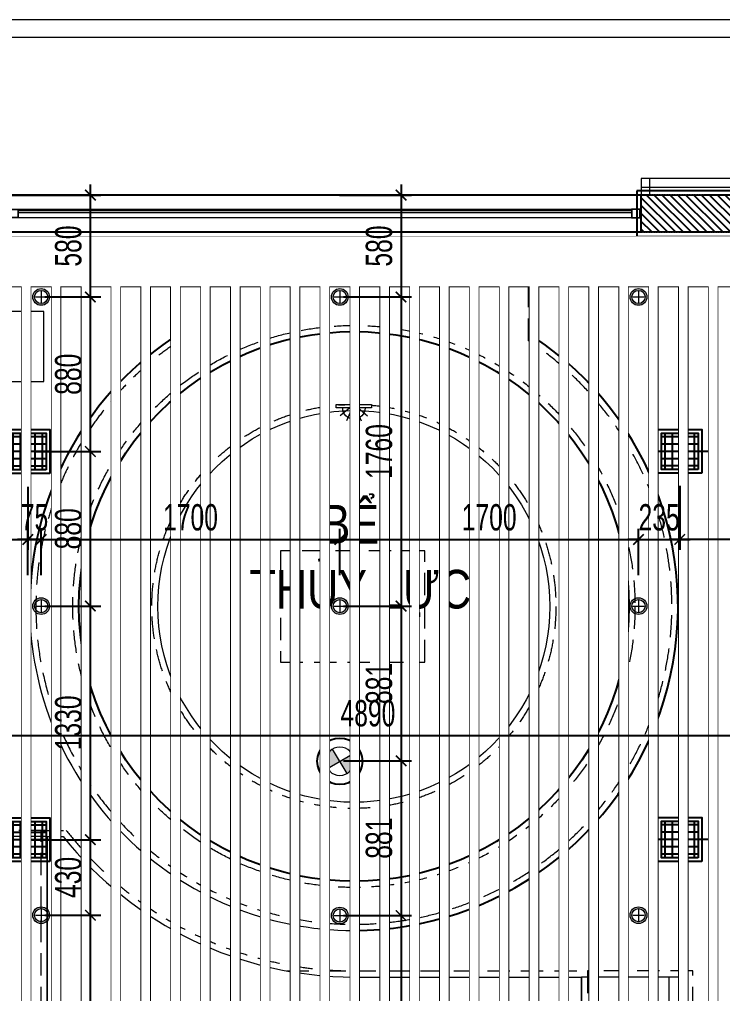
# Model space of a CAD drawing. Header units: millimetres. Extents: x -343543 to 400519, y -115663 to 104219.
# Drawn here: x -261932 to -257931, y 14854 to 20400 of the extents above; entities that cross this region are included whole.
import ezdxf
from ezdxf.xclip import XClip

# ---------------------------------------------------------------- set-up
doc = ezdxf.new("R2010")
doc.units = ezdxf.units.MM
doc.header["$XCLIPFRAME"] = 0
for name, pattern in [('XREF MAT BANG TUONG XAY$0$01.Xref _MB T1$0$HIDDEN', [9.525, 6.35, -3.175]), ('XREF MAT BANG TUONG XAY$0$CENTER', [50.8, 31.75, -6.35, 6.35, -6.35]), ('XREF MAT BANG TUONG XAY$0$xref_IKIGAI_Cot$0$HIDDEN', [9.525, 6.35, -3.175])]:
    doc.linetypes.add(name, pattern=pattern)
doc.layers.get('0').update_dxf_attribs({"color": 231, "lineweight": 0})
doc.layers.get('DefPoints').update_dxf_attribs({"color": 191})
for name, color, linetype, lineweight in [('1-INNO-E-Emergency', 1, 'EME', 5), ('A-CLNG', 157, 'Continuous', 25), ('A-FLOR-PRTN', 161, 'Continuous', 9), ('A-OPEN', 20, 'Continuous', 9), ('A-PATT', 252, 'Continuous', 9), ('A-SYMBOLS', 10, 'Continuous', 13), ('fix lighting', 2, 'Continuous', 5), ('SME-E-LTG-DIM', 55, 'Continuous', 18), ('XREF MAT BANG TUONG XAY$0$$1$A-TEXT', 8, 'Continuous', 25), ('XREF MAT BANG TUONG XAY$0$01.Xref _MB T1$0$A-FINE', 8, 'Continuous', 25), ('XREF MAT BANG TUONG XAY$0$01.Xref _MB T1$0$A-FNSH', 8, 'Continuous', 9), ('XREF MAT BANG TUONG XAY$0$01.Xref _MB T1$0$A-FURN', 8, 'Continuous', 5), ('XREF MAT BANG TUONG XAY$0$01.Xref _MB T1$0$A-GLAZ', 8, 'Continuous', 13), ('XREF MAT BANG TUONG XAY$0$01.Xref _MB T1$0$A-HIDD', 8, 'XREF MAT BANG TUONG XAY$0$01.Xref _MB T1$0$HIDDEN', 9), ('XREF MAT BANG TUONG XAY$0$01.Xref _MB T1$0$A-LITE', 8, 'Continuous', 9), ('XREF MAT BANG TUONG XAY$0$01.Xref _MB T1$0$A-RAIL', 8, 'Continuous', 9), ('XREF MAT BANG TUONG XAY$0$01.Xref _MB T1$0$A-TEXT', 8, 'Continuous', 25), ('XREF MAT BANG TUONG XAY$0$A-GRID', 8, 'XREF MAT BANG TUONG XAY$0$CENTER', 15), ('XREF MAT BANG TUONG XAY$0$A-WALL-INT', 8, 'Continuous', 9)]:
    doc.layers.add(name, color=color, linetype=linetype, lineweight=lineweight)
doc.layers.add('fix lightting red', color=1, linetype='Continuous', lineweight=5, true_color=0xff0000)
for name, color, linetype in [('INNO-GIOTHAI', 20, 'Continuous'), ('XREF MAT BANG TUONG XAY$0$A-FNSH', 8, 'Continuous'), ('XREF MAT BANG TUONG XAY$0$A-FURN', 8, 'Continuous'), ('XREF MAT BANG TUONG XAY$0$A-PATT', 8, 'Continuous'), ('XREF MAT BANG TUONG XAY$0$xref_IKIGAI_Cot$0$S-HIDD', 8, 'XREF MAT BANG TUONG XAY$0$xref_IKIGAI_Cot$0$HIDDEN')]:
    doc.layers.add(name, color=color, linetype=linetype)
doc.layers.add('INNO-GIOTUOI', color=40, linetype='Continuous', true_color=0xffbf00)
doc.styles.add('ROMANSssss', font='vntimeh.shx', dxfattribs={"width": 0.7})
doc.styles.add('SM-DIMTEXT', font='SME.shx', dxfattribs={"width": 0.7})
doc.styles.add('XREF MAT BANG TUONG XAY$0$Arial', font='arial.ttf', dxfattribs={"width": 0.8})
doc.linetypes.add('EME', pattern='A,2463.214661,-165.6529,["E",ROMANSssss,S=300,R=360,X=0,Y=-153.361507],-321.423057,2528.257516', length=5478.548134)
doc.dimstyles.new('SDIM-100', dxfattribs={"dimscale": 100, "dimtxt": 2, "dimasz": 0.6, "dimexe": 0.6, "dimexo": 0.2, "dimgap": 0.5, "dimtad": 1, "dimdec": 0, "dimzin": 12, "dimtxsty": 'SM-DIMTEXT', "dimblk": 'ARCHTICK', "dimblk1": 'ARCHTICK', "dimblk2": 'ARCHTICK', "dimcen": 0.12, "dimdle": 0.6, "dimclrd": 7, "dimclre": 8, "dimadec": 0, "dimazin": 3, "dimtfac": 2, "dimtix": 1, "dimtmove": 1, "dimatfit": 3, "dimfxl": 1, "dimtzin": 0, "dimarcsym": 1})

# ---------------------------------------------------------------- blocks, each defined once
blk = doc.blocks.new('XREF MAT BANG TUONG XAY$0$01.Xref _MB T1$0$A$Cfb76151b')
at = {"color": 8}
for points in [[(0, 0), (50, 0), (50, 50), (0, 50)], [(2, 2), (48, 2), (48, 48), (2, 48)]]:
    blk.add_lwpolyline(points, close=True, dxfattribs=at)
blk = doc.blocks.new('XREF MAT BANG TUONG XAY$0$01.Xref _MB T1$0$A$Cc763f58b')
at = {"layer": 'DefPoints', "color": 8}
blk.add_line((5, -50), (5, 0), dxfattribs=at)
at = {"layer": 'XREF MAT BANG TUONG XAY$0$01.Xref _MB T1$0$A-FNSH', "color": 8}
for centre, start, end in [((2.5, 2.3), 222.6903, 317.3097), ((2.5, -52.3), 42.6903, 137.3097)]:
    blk.add_arc(centre, 3.4, start, end, dxfattribs=at)
blk = doc.blocks.new('*U111')
at = {"layer": 'XREF MAT BANG TUONG XAY$0$01.Xref _MB T1$0$A-GLAZ'}
for p, q in [((3545, 20), (55, 20)), ((3545, 10), (55, 10))]:
    blk.add_line(p, q, dxfattribs=at)
at = {"layer": 'XREF MAT BANG TUONG XAY$0$01.Xref _MB T1$0$A-LITE', "color": 8}
blk.add_lwpolyline([(3545, 50), (55, 50), (55, 0), (3545, 0)], close=True, dxfattribs=at)
at = {"layer": 'XREF MAT BANG TUONG XAY$0$01.Xref _MB T1$0$A-FNSH', "color": 8, "rotation": 180}
blk.add_blockref('XREF MAT BANG TUONG XAY$0$01.Xref _MB T1$0$A$Cc763f58b', (5, 0), dxfattribs=at)
at = {"layer": 'XREF MAT BANG TUONG XAY$0$01.Xref _MB T1$0$A-FNSH', "color": 8, "xscale": -1, "rotation": 180}
blk.add_blockref('XREF MAT BANG TUONG XAY$0$01.Xref _MB T1$0$A$Cc763f58b', (3595, 0), dxfattribs=at)
at = {"layer": 'XREF MAT BANG TUONG XAY$0$01.Xref _MB T1$0$A-GLAZ', "color": 8}
blk.add_blockref('XREF MAT BANG TUONG XAY$0$01.Xref _MB T1$0$A$Cfb76151b', (5, 0), dxfattribs=at)
at = {"layer": 'XREF MAT BANG TUONG XAY$0$01.Xref _MB T1$0$A-GLAZ', "color": 8, "xscale": -1}
blk.add_blockref('XREF MAT BANG TUONG XAY$0$01.Xref _MB T1$0$A$Cfb76151b', (3595, 0), dxfattribs=at)
blk = doc.blocks.new('XREF MAT BANG TUONG XAY$0$00.xref_IKIGAI_Truc')
at = {"layer": 'XREF MAT BANG TUONG XAY$0$A-GRID', "color": 8, "ltscale": 20}
blk.add_lwpolyline([(-2907.5, 19400), (42750, 19400)], dxfattribs=at)
blk = doc.blocks.new('XREF MAT BANG TUONG XAY$0$xref_IKIGAI_Cot')
at = {"layer": 'XREF MAT BANG TUONG XAY$0$A-GRID', "color": 8, "ltscale": 20}
blk.add_lwpolyline([(-2907.5, 19400), (42750, 19400)], dxfattribs=at)
at = {"layer": 'XREF MAT BANG TUONG XAY$0$xref_IKIGAI_Cot$0$S-HIDD', "color": 8}
blk.add_lwpolyline([(8605, 19400), (0, 19400), (0, 19190), (8605, 19190)], close=True, dxfattribs=at)
blk = doc.blocks.new('*U247')
at = {"layer": 'XREF MAT BANG TUONG XAY$0$A-PATT'}
h = blk.add_hatch(dxfattribs=at)
h.set_pattern_fill('ANSI31', color=8, scale=10)
h.set_pattern_definition([(45, (35986.798, -11293.564), (-22.45064, 22.45064), [])])
h.paths.add_polyline_path([(-38.7, 47.5), (501.3, 47.5), (501.3, -162.5), (-38.7, -162.5)])
at = {"layer": 'XREF MAT BANG TUONG XAY$0$A-WALL-INT', "color": 8}
blk.add_lwpolyline([(-38.7, 47.5), (501.3, 47.5), (501.3, -162.5), (-38.7, -162.5)], close=True, dxfattribs=at)
blk = doc.blocks.new('01.Xref _MB T1')
at = {"color": 8}
for p, q in [((1783.24457, 18580.75092), (1783.24457, 18904.05376)), ((3853.24457, 18589.90676), (3853.24457, 18906.03633))]:
    blk.add_line(p, q, dxfattribs=at)
for points in [[(4509.99992, 19494.99888), (4459.99992, 19494.99888), (4459.99992, 19399.99974), (4509.99992, 19399.99974)], [(39999.98286, 2999.99997), (40000.00012, 19400), (-0.00011, 19399.99891), (0.00011, 2999.99997), (8394.99073, 2999.9999), (8394.99073, -99.99996), (31605.0109, -99.99952), (31605.0109, 3000.00035)], [(3539.99179, 10449.99962), (3540.08991, 10824.96238), (3279.9671, 10825.03045), (3279.9671, 10225.00011), (2149.99201, 10225.00011), (2149.99201, 10825.00851), (1889.9917, 10825.00851), (1889.9917, 10450), (459.99182, 10450), (459.99182, 18879.99404), (5069.99182, 18879.99404), (5069.99182, 10450)], [(5069.98767, 18879.99404), (459.99596, 18879.99404), (460.00011, 10450), (1915.00118, 10450), (1915.00118, 10200), (3515.00118, 10200), (3515.00118, 10450), (5070.00011, 10450)]]:
    blk.add_lwpolyline(points, close=True, dxfattribs=at)
blk.add_lwpolyline([(5350.00011, 15899.99915), (8395, 15900.00022), (8395, 19187.99989), (5399.99067, 19190.00266), (5399.99067, 19100.00025), (5000, 19100), (5000, 19190.00241), (300, 19190.00241), (300.00025, 18999.99692), (210.00036, 18999.99692), (210.00011, 10200), (5350.00011, 10200), (5350.00011, 15899.99915)], dxfattribs=at)
blk.add_arc((2825.00011, 17057.99999), 1845, 180, 270.00591939, dxfattribs=at)
at = {"layer": 'XREF MAT BANG TUONG XAY$0$01.Xref _MB T1$0$A-FINE', "color": 8}
blk.add_lwpolyline([(859.99993, 19189.99893), (4459.99993, 19189.99893), (4459.99993, 19399.99893), (859.99993, 19399.99893)], close=True, dxfattribs=at)
blk.add_circle((2825.00011, 17057.99999), 1565, dxfattribs=at)
for start, end in [(124.37709816, 180), (270.00591939, 56.12974949)]:
    blk.add_arc((2825.00011, 17057.99999), 1845, start, end, dxfattribs=at)
at = {"layer": 'XREF MAT BANG TUONG XAY$0$01.Xref _MB T1$0$A-FNSH', "color": 8}
for points in [[(8394.99073, 1999.99999), (-1000, 1999.99998), (-1000.00012, 20399.99968), (14583.31301, 20400.0078)], [(-899.99999, 5519.99987), (-900.00012, 20299.99973), (14483.31306, 20300.00774), (14483.31333, 19400)]]:
    blk.add_lwpolyline(points, dxfattribs=at)
at = {"layer": 'XREF MAT BANG TUONG XAY$0$01.Xref _MB T1$0$A-FURN', "color": 8}
blk.add_lwpolyline([(660.00011, 18338.11857), (1060.00011, 18338.11857), (1060.00011, 18738.11857), (660.00011, 18738.11857)], close=True, dxfattribs=at)
for points in [[(1080.00011, 15748), (580.00011, 15748), (580.00011, 10799.83247), (2265.00118, 10800), (3165.00119, 10800), (4720.00011, 10800), (4720.00011, 14948), (4120.00011, 14948)], [(680.00011, 15748), (680.00011, 10799.92121), (4620.00011, 10800.07879), (4620.00011, 14948)], [(2824.79627, 14948), (4120.00001, 14948), (4120.00012, 10800), (1080.0002, 10800), (1080.00011, 15748), (1170.91425, 15748)], [(1080.00011, 15748), (1080.00011, 10799.83247), (4120.00011, 10800), (4120.00011, 14948)]]:
    blk.add_lwpolyline(points, dxfattribs=at)
blk.add_circle((2825.00011, 17057.99999), 1115, dxfattribs=at)
blk.add_arc((2825.00011, 17057.99999), 2110, 218.37845734, 270.00591939, dxfattribs=at)
at = {"layer": 'XREF MAT BANG TUONG XAY$0$01.Xref _MB T1$0$A-HIDD', "color": 8, "ltscale": 20}
for p, q in [((1818.24457, 18562.17528), (1818.24457, 18904.08728)), ((3818.24457, 18571.131), (3818.24457, 18906.0028)), ((1045.00011, 15783), (580.00011, 15783))]:
    blk.add_line(p, q, dxfattribs=at)
blk.add_lwpolyline([(2408.24457, 17374.65768), (2408.24457, 16741.3423), (3228.24457, 16741.3423), (3228.24457, 17374.65768)], close=True, dxfattribs=at)
for points in [[(1080.00011, 15783), (545.00011, 15783), (545.00011, 10764.82899), (2265.00466, 10765), (3165.00119, 10765), (4755.00011, 10765), (4755.00011, 14983), (4155.00001, 14983)], [(2442.27953, 14983), (4155.00001, 14983), (4155.00012, 10765), (1045.0002, 10765), (1045.00011, 15783), (1187.92955, 15783)]]:
    blk.add_lwpolyline(points, dxfattribs=at)
for radius in [1600, 1150]:
    blk.add_circle((2825.00011, 17057.99999), radius, dxfattribs=at)
for radius, start, end in [(1810, 123.79468528, 180), (1810, 270.00591939, 56.71843659), (1810, 180, 270.00591939), (2075, 217.91253551, 270.00591939)]:
    blk.add_arc((2825.00011, 17057.99999), radius, start, end, dxfattribs=at)
at = {"layer": 'XREF MAT BANG TUONG XAY$0$01.Xref _MB T1$0$A-RAIL', "color": 8}
blk.add_lwpolyline([(4459.99993, 19494.99888), (4459.99993, 19444.99888), (5959.99993, 19444.99932), (5959.99993, 19494.99932)], close=True, dxfattribs=at)
at = {"layer": 'XREF MAT BANG TUONG XAY$0$A-FNSH', "color": 8}
blk.add_lwpolyline([(4434.99994, 19425.00323), (4434.9998, 19165.00257), (4974.99072, 19164.99917), (4974.9905, 19075.00103), (5424.88798, 19075.0002), (5425.25844, 19165.00241), (5984.99993, 19165.00241), (5984.99993, 19425.0024)], close=True, dxfattribs=at)
at = {"color": 8}
blk.add_blockref('XREF MAT BANG TUONG XAY$0$00.xref_IKIGAI_Truc', (0.00011, 0), dxfattribs=at)
ref = blk.add_blockref('XREF MAT BANG TUONG XAY$0$xref_IKIGAI_Cot', (-0.00927, -0.00001), dxfattribs=at)
XClip(ref).set_block_clipping_path([(-1610.3425959283, -2225.6693134198), (41829.1295208634, 21555.8819575264)])
at = {"layer": 'XREF MAT BANG TUONG XAY$0$01.Xref _MB T1$0$A-TEXT', "color": 8, "xscale": -1, "rotation": 180}
blk.add_blockref('*U111', (860.00836, 19319.99893), dxfattribs=at)
at = {"layer": 'XREF MAT BANG TUONG XAY$0$A-FURN', "color": 8, "xscale": -1}
blk.add_blockref('*U247', (4961.30205, 19352.49901), dxfattribs=at)
at = {"layer": 'XREF MAT BANG TUONG XAY$0$$1$A-TEXT', "color": 8, "style": 'XREF MAT BANG TUONG XAY$0$Arial', "width": 0.8}
for s, p in [('BỂ', (2640.73609, 17416.40791)), ('THỦY LỰC', (2231.03281, 17046.31376))]:
    blk.add_text(s, height=220, dxfattribs=at).set_placement(p)
blk = doc.blocks.new('LT14')
blk.add_lwpolyline([(20, -100), (20, 100), (0, 100), (0, -100)], close=True)
for points in [[(20, 23.9), (65.5, 78.2)], [(20, 9.1), (92.8, 42.3)], [(20, 0), (102, 0)], [(20, -9.1), (92.8, -42.3)], [(20, -23.9), (65.5, -78.2)]]:
    blk.add_lwpolyline(points)
blk.add_arc((20, 0), 63.8, 270, 90)
blk = doc.blocks.new('DenSanTuongT1Ikigai')
at = {"layer": 'fix lightting red', "xscale": -1.000000000000001, "rotation": 90}
blk.add_blockref('LT14', (2825, 18208), dxfattribs=at)
blk = doc.blocks.new('*U613')
blk.add_lwpolyline([(-50, 8513.5), (0, 8513.5), (0, -141.5), (-50, -141.5)], close=True)
blk.add_wipeout([(-50, 8513.5), (0, 8513.5), (0, -141.5), (-50, -141.5)])
blk = doc.blocks.new('*U614')
blk.add_lwpolyline([(-50, 7913.6), (0, 7913.6), (0, -141.5), (-50, -141.5)], close=True)
blk.add_wipeout([(-50, 7913.6), (0, 7913.6), (0, -141.5), (-50, -141.5)])
blk = doc.blocks.new('*U622')
blk.add_lwpolyline([(-50, 7913.6), (0, 7913.6), (0, -741.4), (-50, -741.4)], close=True)
blk.add_wipeout([(-50, 7913.6), (0, 7913.6), (0, -741.4), (-50, -741.4)])
blk = doc.blocks.new('*U623')
blk.add_lwpolyline([(-50, 7913.6), (0, 7913.6), (0, -741.4), (-50, -741.4)], close=True)
blk.add_wipeout([(-50, 7913.6), (0, 7913.6), (0, -741.4), (-50, -741.4)])
blk = doc.blocks.new('*U615')
blk.add_lwpolyline([(-50, 7913.6), (0, 7913.6), (0, -741.4), (-50, -741.4)], close=True)
blk.add_wipeout([(-50, 7913.6), (0, 7913.6), (0, -741.4), (-50, -741.4)])
blk = doc.blocks.new('*U618')
blk.add_lwpolyline([(-50, 7913.6), (0, 7913.6), (0, -741.4), (-50, -741.4)], close=True)
blk.add_wipeout([(-50, 7913.6), (0, 7913.6), (0, -741.4), (-50, -741.4)])
blk = doc.blocks.new('*U616')
blk.add_lwpolyline([(-50, 7913.6), (0, 7913.6), (0, -741.4), (-50, -741.4)], close=True)
blk.add_wipeout([(-50, 7913.6), (0, 7913.6), (0, -741.4), (-50, -741.4)])
blk = doc.blocks.new('nnnndgnb')
at = {"layer": 'A-PATT'}
for name, p in [('*U613', (-340, -1081.6)), ('*U613', (-170, -1081.6)), ('*U613', (0, -1081.6)), ('*U613', (170, -1081.6)), ('*U613', (340, -1081.6)), ('*U613', (510, -1081.6)), ('*U614', (680, -481.7)), ('*U614', (850, -481.7)), ('*U622', (1020, -481.7)), ('*U623', (1190, -481.7)), ('*U623', (1360, -481.7)), ('*U623', (1530, -481.7)), ('*U623', (1700, -481.7)), ('*U623', (1870, -481.7)), ('*U614', (2040, -481.7)), ('*U614', (2210, -481.7)), ('*U615', (2380, -481.7)), ('*U618', (2550, -481.7)), ('*U618', (2720, -481.7)), ('*U618', (2890, -481.7)), ('*U618', (3060, -481.7)), ('*U618', (3230, -481.7)), ('*U618', (3400, -481.7)), ('*U616', (3570, -481.7))]:
    blk.add_blockref(name, p, dxfattribs=at)
blk.add_wipeout([(-755, 7716.9), (3650, 7716.5), (3650, 7627), (4099.9, 7627), (4100.3, 7717), (7045, 7717), (7045, 7431.9), (-755, 7431.9)])
blk = doc.blocks.new('_ArchTick')
at = {"color": 0, "linetype": 'ByBlock', "const_width": 0.15}
blk.add_lwpolyline([(-0.5, -0.5), (0.5, 0.5)], dxfattribs=at)
blk = doc.blocks.new('*D1085')
at = {"layer": 'DefPoints', "color": 0, "transparency": 16777216}
for p in [(-261884.5, 17439.5), (-262854, 17215.4), (-261884.5, 17215.4)]:
    blk.add_point(p, dxfattribs=at)
at = {"layer": 'SME-E-LTG-DIM', "color": 8, "lineweight": -2, "transparency": 16777216}
for p, q in [((-262854, 17235.4), (-262854, 17499.5)), ((-261884.5, 17235.4), (-261884.5, 17499.5))]:
    blk.add_line(p, q, dxfattribs=at)
at = {"layer": 'SME-E-LTG-DIM', "color": 7, "lineweight": -2, "transparency": 16777216}
blk.add_line((-262914, 17439.5), (-261824.5, 17439.5), dxfattribs=at)
at = {"layer": 'SME-E-LTG-DIM', "color": 7, "lineweight": -2, "transparency": 16777216, "xscale": 60, "yscale": 60, "zscale": 60, "rotation": 180}
blk.add_blockref('_ArchTick', (-262854, 17439.5), dxfattribs=at)
at = {"layer": 'SME-E-LTG-DIM', "color": 7, "lineweight": -2, "transparency": 16777216, "xscale": 60, "yscale": 60, "zscale": 60}
blk.add_blockref('_ArchTick', (-261884.5, 17439.5), dxfattribs=at)
at = {"layer": 'SME-E-LTG-DIM', "color": 0, "transparency": 16777216, "insert": (-262369.2, 17564.5), "char_height": 150, "attachment_point": 5, "style": 'SM-DIMTEXT'}
blk.add_mtext('970', dxfattribs=at)
blk = doc.blocks.new('*D1086')
at = {"layer": 'DefPoints', "color": 0, "transparency": 16777216}
for p in [(-260109, 17439.5), (-261809, 17215.4), (-260109, 17215.4)]:
    blk.add_point(p, dxfattribs=at)
at = {"layer": 'SME-E-LTG-DIM', "color": 8, "lineweight": -2, "transparency": 16777216}
for p, q in [((-261809, 17235.4), (-261809, 17499.5)), ((-260109, 17235.4), (-260109, 17499.5))]:
    blk.add_line(p, q, dxfattribs=at)
at = {"layer": 'SME-E-LTG-DIM', "color": 7, "lineweight": -2, "transparency": 16777216}
blk.add_line((-261869, 17439.5), (-260049, 17439.5), dxfattribs=at)
at = {"layer": 'SME-E-LTG-DIM', "color": 7, "lineweight": -2, "transparency": 16777216, "xscale": 60, "yscale": 60, "zscale": 60, "rotation": 180}
blk.add_blockref('_ArchTick', (-261809, 17439.5), dxfattribs=at)
at = {"layer": 'SME-E-LTG-DIM', "color": 7, "lineweight": -2, "transparency": 16777216, "xscale": 60, "yscale": 60, "zscale": 60}
blk.add_blockref('_ArchTick', (-260109, 17439.5), dxfattribs=at)
at = {"layer": 'SME-E-LTG-DIM', "color": 0, "transparency": 16777216, "insert": (-260959, 17564.5), "char_height": 150, "attachment_point": 5, "style": 'SM-DIMTEXT'}
blk.add_mtext('1700', dxfattribs=at)
blk = doc.blocks.new('*D1087')
at = {"layer": 'DefPoints', "color": 0, "transparency": 16777216}
for p in [(-258409, 17439.5), (-260109, 17215.4), (-258409, 17215.4)]:
    blk.add_point(p, dxfattribs=at)
at = {"layer": 'SME-E-LTG-DIM', "color": 8, "lineweight": -2, "transparency": 16777216}
for p, q in [((-260109, 17235.4), (-260109, 17499.5)), ((-258409, 17235.4), (-258409, 17499.5))]:
    blk.add_line(p, q, dxfattribs=at)
at = {"layer": 'SME-E-LTG-DIM', "color": 7, "lineweight": -2, "transparency": 16777216}
blk.add_line((-260169, 17439.5), (-258349, 17439.5), dxfattribs=at)
at = {"layer": 'SME-E-LTG-DIM', "color": 7, "lineweight": -2, "transparency": 16777216, "xscale": 60, "yscale": 60, "zscale": 60, "rotation": 180}
blk.add_blockref('_ArchTick', (-260109, 17439.5), dxfattribs=at)
at = {"layer": 'SME-E-LTG-DIM', "color": 7, "lineweight": -2, "transparency": 16777216, "xscale": 60, "yscale": 60, "zscale": 60}
blk.add_blockref('_ArchTick', (-258409, 17439.5), dxfattribs=at)
at = {"layer": 'SME-E-LTG-DIM', "color": 0, "transparency": 16777216, "insert": (-259259, 17564.5), "char_height": 150, "attachment_point": 5, "style": 'SM-DIMTEXT'}
blk.add_mtext('1700', dxfattribs=at)
blk = doc.blocks.new('*D1088')
at = {"layer": 'DefPoints', "color": 0, "transparency": 16777216}
for p in [(-258174.2, 17764.5), (-258174.2, 17439.5), (-258409, 17215.4)]:
    blk.add_point(p, dxfattribs=at)
at = {"layer": 'SME-E-LTG-DIM', "color": 8, "lineweight": -2, "transparency": 16777216}
for p, q in [((-258174.2, 17744.5), (-258174.2, 17379.5)), ((-258409, 17235.4), (-258409, 17499.5))]:
    blk.add_line(p, q, dxfattribs=at)
at = {"layer": 'SME-E-LTG-DIM', "color": 7, "lineweight": -2, "transparency": 16777216}
for p, q in [((-258409, 17439.5), (-258469, 17439.5)), ((-258409, 17439.5), (-258174.2, 17439.5)), ((-258174.2, 17439.5), (-258114.2, 17439.5))]:
    blk.add_line(p, q, dxfattribs=at)
at = {"layer": 'SME-E-LTG-DIM', "color": 7, "lineweight": -2, "transparency": 16777216, "xscale": 60, "yscale": 60, "zscale": 60}
blk.add_blockref('_ArchTick', (-258409, 17439.5), dxfattribs=at)
at = {"layer": 'SME-E-LTG-DIM', "color": 7, "lineweight": -2, "transparency": 16777216, "xscale": 60, "yscale": 60, "zscale": 60, "rotation": 180}
blk.add_blockref('_ArchTick', (-258174.2, 17439.5), dxfattribs=at)
at = {"layer": 'SME-E-LTG-DIM', "color": 0, "transparency": 16777216, "insert": (-258291.6, 17564.5), "char_height": 150, "attachment_point": 5, "style": 'SM-DIMTEXT'}
blk.add_mtext('235', dxfattribs=at)
blk = doc.blocks.new('*D1095')
at = {"layer": 'DefPoints', "color": 0, "transparency": 16777216}
for p in [(-261809, 15300), (-261529, 15300), (-261881.5, 13740.3)]:
    blk.add_point(p, dxfattribs=at)
at = {"layer": 'SME-E-LTG-DIM', "color": 7, "lineweight": -2, "transparency": 16777216}
blk.add_line((-261529, 13680.3), (-261529, 15360), dxfattribs=at)
at = {"layer": 'SME-E-LTG-DIM', "color": 8, "lineweight": -2, "transparency": 16777216}
for p, q in [((-261789, 15300), (-261469, 15300)), ((-261861.5, 13740.3), (-261469, 13740.3))]:
    blk.add_line(p, q, dxfattribs=at)
at = {"layer": 'SME-E-LTG-DIM', "color": 7, "lineweight": -2, "transparency": 16777216, "xscale": 60, "yscale": 60, "zscale": 60}
for p, rotation in [((-261529, 15300), 90), ((-261529, 13740.3), 270)]:
    blk.add_blockref('_ArchTick', p, dxfattribs=dict(at, rotation=rotation))
at = {"layer": 'SME-E-LTG-DIM', "color": 0, "transparency": 16777216, "insert": (-261654, 14520.2), "char_height": 150, "attachment_point": 5, "rotation": 90, "style": 'SM-DIMTEXT'}
blk.add_mtext('1560', dxfattribs=at)
blk = doc.blocks.new('*D1096')
at = {"layer": 'DefPoints', "color": 0, "transparency": 16777216}
for p in [(-261881.5, 15730.1), (-261529, 15730.1), (-261809, 15300)]:
    blk.add_point(p, dxfattribs=at)
at = {"layer": 'SME-E-LTG-DIM', "color": 7, "lineweight": -2, "transparency": 16777216}
blk.add_line((-261529, 15240), (-261529, 15790.1), dxfattribs=at)
at = {"layer": 'SME-E-LTG-DIM', "color": 8, "lineweight": -2, "transparency": 16777216}
for p, q in [((-261861.5, 15730.1), (-261469, 15730.1)), ((-261789, 15300), (-261469, 15300))]:
    blk.add_line(p, q, dxfattribs=at)
at = {"layer": 'SME-E-LTG-DIM', "color": 7, "lineweight": -2, "transparency": 16777216, "xscale": 60, "yscale": 60, "zscale": 60}
for p, rotation in [((-261529, 15730.1), 90), ((-261529, 15300), 270)]:
    blk.add_blockref('_ArchTick', p, dxfattribs=dict(at, rotation=rotation))
at = {"layer": 'SME-E-LTG-DIM', "color": 0, "transparency": 16777216, "insert": (-261654, 15515.1), "char_height": 150, "attachment_point": 5, "rotation": 90, "style": 'SM-DIMTEXT'}
blk.add_mtext('430', dxfattribs=at)
blk = doc.blocks.new('*D1097')
at = {"layer": 'DefPoints', "color": 0, "transparency": 16777216}
for p in [(-261809, 17060), (-261529, 17060), (-261881.5, 15730.1)]:
    blk.add_point(p, dxfattribs=at)
at = {"layer": 'SME-E-LTG-DIM', "color": 7, "lineweight": -2, "transparency": 16777216}
blk.add_line((-261529, 15670.1), (-261529, 17120), dxfattribs=at)
at = {"layer": 'SME-E-LTG-DIM', "color": 8, "lineweight": -2, "transparency": 16777216}
for p, q in [((-261789, 17060), (-261469, 17060)), ((-261861.5, 15730.1), (-261469, 15730.1))]:
    blk.add_line(p, q, dxfattribs=at)
at = {"layer": 'SME-E-LTG-DIM', "color": 7, "lineweight": -2, "transparency": 16777216, "xscale": 60, "yscale": 60, "zscale": 60}
for p, rotation in [((-261529, 17060), 90), ((-261529, 15730.1), 270)]:
    blk.add_blockref('_ArchTick', p, dxfattribs=dict(at, rotation=rotation))
at = {"layer": 'SME-E-LTG-DIM', "color": 0, "transparency": 16777216, "insert": (-261654, 16395.1), "char_height": 150, "attachment_point": 5, "rotation": 90, "style": 'SM-DIMTEXT'}
blk.add_mtext('1330', dxfattribs=at)
blk = doc.blocks.new('*D1098')
at = {"layer": 'DefPoints', "color": 0, "transparency": 16777216}
for p in [(-261869, 17940.1), (-261529, 17940.1), (-261809, 17060)]:
    blk.add_point(p, dxfattribs=at)
at = {"layer": 'SME-E-LTG-DIM', "color": 7, "lineweight": -2, "transparency": 16777216}
blk.add_line((-261529, 17000), (-261529, 18000.1), dxfattribs=at)
at = {"layer": 'SME-E-LTG-DIM', "color": 8, "lineweight": -2, "transparency": 16777216}
for p, q in [((-261849, 17940.1), (-261469, 17940.1)), ((-261789, 17060), (-261469, 17060))]:
    blk.add_line(p, q, dxfattribs=at)
at = {"layer": 'SME-E-LTG-DIM', "color": 7, "lineweight": -2, "transparency": 16777216, "xscale": 60, "yscale": 60, "zscale": 60}
for p, rotation in [((-261529, 17940.1), 90), ((-261529, 17060), 270)]:
    blk.add_blockref('_ArchTick', p, dxfattribs=dict(at, rotation=rotation))
at = {"layer": 'SME-E-LTG-DIM', "color": 0, "transparency": 16777216, "insert": (-261654, 17500.1), "char_height": 150, "attachment_point": 5, "rotation": 90, "style": 'SM-DIMTEXT'}
blk.add_mtext('880', dxfattribs=at)
blk = doc.blocks.new('*D1099')
at = {"layer": 'DefPoints', "color": 0, "transparency": 16777216}
for p in [(-261809, 18820), (-261529, 18820), (-261869, 17940.1)]:
    blk.add_point(p, dxfattribs=at)
at = {"layer": 'SME-E-LTG-DIM', "color": 7, "lineweight": -2, "transparency": 16777216}
blk.add_line((-261529, 17880.1), (-261529, 18880), dxfattribs=at)
at = {"layer": 'SME-E-LTG-DIM', "color": 8, "lineweight": -2, "transparency": 16777216}
for p, q in [((-261789, 18820), (-261469, 18820)), ((-261849, 17940.1), (-261469, 17940.1))]:
    blk.add_line(p, q, dxfattribs=at)
at = {"layer": 'SME-E-LTG-DIM', "color": 7, "lineweight": -2, "transparency": 16777216, "xscale": 60, "yscale": 60, "zscale": 60}
for p, rotation in [((-261529, 18820), 90), ((-261529, 17940.1), 270)]:
    blk.add_blockref('_ArchTick', p, dxfattribs=dict(at, rotation=rotation))
at = {"layer": 'SME-E-LTG-DIM', "color": 0, "transparency": 16777216, "insert": (-261654, 18380.1), "char_height": 150, "attachment_point": 5, "rotation": 90, "style": 'SM-DIMTEXT'}
blk.add_mtext('880', dxfattribs=at)
blk = doc.blocks.new('*D1100')
at = {"layer": 'DefPoints', "color": 0, "transparency": 16777216}
for p in [(-262904, 19400), (-261529, 19400), (-261809, 18820)]:
    blk.add_point(p, dxfattribs=at)
at = {"layer": 'SME-E-LTG-DIM', "color": 7, "lineweight": -2, "transparency": 16777216}
blk.add_line((-261529, 18760), (-261529, 19460), dxfattribs=at)
at = {"layer": 'SME-E-LTG-DIM', "color": 8, "lineweight": -2, "transparency": 16777216}
for p, q in [((-262884, 19400), (-261469, 19400)), ((-261789, 18820), (-261469, 18820))]:
    blk.add_line(p, q, dxfattribs=at)
at = {"layer": 'SME-E-LTG-DIM', "color": 7, "lineweight": -2, "transparency": 16777216, "xscale": 60, "yscale": 60, "zscale": 60}
for p, rotation in [((-261529, 19400), 90), ((-261529, 18820), 270)]:
    blk.add_blockref('_ArchTick', p, dxfattribs=dict(at, rotation=rotation))
at = {"layer": 'SME-E-LTG-DIM', "color": 0, "transparency": 16777216, "insert": (-261654, 19110), "char_height": 150, "attachment_point": 5, "rotation": 90, "style": 'SM-DIMTEXT'}
blk.add_mtext('580', dxfattribs=at)
blk = doc.blocks.new('*D1101')
at = {"layer": 'DefPoints', "color": 0, "transparency": 16777216}
for p in [(-260130.7, 19400), (-260109, 18820), (-259760.3, 18820)]:
    blk.add_point(p, dxfattribs=at)
at = {"layer": 'SME-E-LTG-DIM', "color": 7, "lineweight": -2, "transparency": 16777216}
blk.add_line((-259760.3, 19460), (-259760.3, 18760), dxfattribs=at)
at = {"layer": 'SME-E-LTG-DIM', "color": 8, "lineweight": -2, "transparency": 16777216}
for p, q in [((-260110.7, 19400), (-259700.3, 19400)), ((-260089, 18820), (-259700.3, 18820))]:
    blk.add_line(p, q, dxfattribs=at)
at = {"layer": 'SME-E-LTG-DIM', "color": 7, "lineweight": -2, "transparency": 16777216, "xscale": 60, "yscale": 60, "zscale": 60}
for p, rotation in [((-259760.3, 19400), 90), ((-259760.3, 18820), 270)]:
    blk.add_blockref('_ArchTick', p, dxfattribs=dict(at, rotation=rotation))
at = {"layer": 'SME-E-LTG-DIM', "color": 0, "transparency": 16777216, "insert": (-259885.3, 19110), "char_height": 150, "attachment_point": 5, "rotation": 90, "style": 'SM-DIMTEXT'}
blk.add_mtext('580', dxfattribs=at)
blk = doc.blocks.new('*D1102')
at = {"layer": 'DefPoints', "color": 0, "transparency": 16777216}
for p in [(-260109, 18820), (-260109, 17060), (-259760.3, 17060)]:
    blk.add_point(p, dxfattribs=at)
at = {"layer": 'SME-E-LTG-DIM', "color": 7, "lineweight": -2, "transparency": 16777216}
blk.add_line((-259760.3, 18880), (-259760.3, 17000), dxfattribs=at)
at = {"layer": 'SME-E-LTG-DIM', "color": 8, "lineweight": -2, "transparency": 16777216}
for p, q in [((-260089, 18820), (-259700.3, 18820)), ((-260089, 17060), (-259700.3, 17060))]:
    blk.add_line(p, q, dxfattribs=at)
at = {"layer": 'SME-E-LTG-DIM', "color": 7, "lineweight": -2, "transparency": 16777216, "xscale": 60, "yscale": 60, "zscale": 60}
for p, rotation in [((-259760.3, 18820), 90), ((-259760.3, 17060), 270)]:
    blk.add_blockref('_ArchTick', p, dxfattribs=dict(at, rotation=rotation))
at = {"layer": 'SME-E-LTG-DIM', "color": 0, "transparency": 16777216, "insert": (-259885.3, 17940), "char_height": 150, "attachment_point": 5, "rotation": 90, "style": 'SM-DIMTEXT'}
blk.add_mtext('1760', dxfattribs=at)
blk = doc.blocks.new('*D1103')
at = {"layer": 'DefPoints', "color": 0, "transparency": 16777216}
for p in [(-260109, 17060), (-260109, 16179), (-259760.3, 16179)]:
    blk.add_point(p, dxfattribs=at)
at = {"layer": 'SME-E-LTG-DIM', "color": 7, "lineweight": -2, "transparency": 16777216}
blk.add_line((-259760.3, 17120), (-259760.3, 16119), dxfattribs=at)
at = {"layer": 'SME-E-LTG-DIM', "color": 8, "lineweight": -2, "transparency": 16777216}
for p, q in [((-260089, 17060), (-259700.3, 17060)), ((-260089, 16179), (-259700.3, 16179))]:
    blk.add_line(p, q, dxfattribs=at)
at = {"layer": 'SME-E-LTG-DIM', "color": 7, "lineweight": -2, "transparency": 16777216, "xscale": 60, "yscale": 60, "zscale": 60}
for p, rotation in [((-259760.3, 17060), 90), ((-259760.3, 16179), 270)]:
    blk.add_blockref('_ArchTick', p, dxfattribs=dict(at, rotation=rotation))
at = {"layer": 'SME-E-LTG-DIM', "color": 0, "transparency": 16777216, "insert": (-259885.3, 16619.5), "char_height": 150, "attachment_point": 5, "rotation": 90, "style": 'SM-DIMTEXT'}
blk.add_mtext('881', dxfattribs=at)
blk = doc.blocks.new('*D1104')
at = {"layer": 'DefPoints', "color": 0, "transparency": 16777216}
for p in [(-260109, 16179), (-260109, 15298), (-259760.3, 15298)]:
    blk.add_point(p, dxfattribs=at)
at = {"layer": 'SME-E-LTG-DIM', "color": 7, "lineweight": -2, "transparency": 16777216}
blk.add_line((-259760.3, 16239), (-259760.3, 15238), dxfattribs=at)
at = {"layer": 'SME-E-LTG-DIM', "color": 8, "lineweight": -2, "transparency": 16777216}
for p, q in [((-260089, 16179), (-259700.3, 16179)), ((-260089, 15298), (-259700.3, 15298))]:
    blk.add_line(p, q, dxfattribs=at)
at = {"layer": 'SME-E-LTG-DIM', "color": 7, "lineweight": -2, "transparency": 16777216, "xscale": 60, "yscale": 60, "zscale": 60}
for p, rotation in [((-259760.3, 16179), 90), ((-259760.3, 15298), 270)]:
    blk.add_blockref('_ArchTick', p, dxfattribs=dict(at, rotation=rotation))
at = {"layer": 'SME-E-LTG-DIM', "color": 0, "transparency": 16777216, "insert": (-259885.3, 15738.5), "char_height": 150, "attachment_point": 5, "rotation": 90, "style": 'SM-DIMTEXT'}
blk.add_mtext('881', dxfattribs=at)
blk = doc.blocks.new('*D1105')
at = {"layer": 'DefPoints', "color": 0, "transparency": 16777216}
for p in [(-260109, 15298), (-260109, 12973), (-259760.3, 12973)]:
    blk.add_point(p, dxfattribs=at)
at = {"layer": 'SME-E-LTG-DIM', "color": 7, "lineweight": -2, "transparency": 16777216}
blk.add_line((-259760.3, 15358), (-259760.3, 12913), dxfattribs=at)
at = {"layer": 'SME-E-LTG-DIM', "color": 8, "lineweight": -2, "transparency": 16777216}
for p, q in [((-260089, 15298), (-259700.3, 15298)), ((-260089, 12973), (-259700.3, 12973))]:
    blk.add_line(p, q, dxfattribs=at)
at = {"layer": 'SME-E-LTG-DIM', "color": 7, "lineweight": -2, "transparency": 16777216, "xscale": 60, "yscale": 60, "zscale": 60}
for p, rotation in [((-259760.3, 15298), 90), ((-259760.3, 12973), 270)]:
    blk.add_blockref('_ArchTick', p, dxfattribs=dict(at, rotation=rotation))
at = {"layer": 'SME-E-LTG-DIM', "color": 0, "transparency": 16777216, "insert": (-259885.3, 14135.5), "char_height": 150, "attachment_point": 5, "rotation": 90, "style": 'SM-DIMTEXT'}
blk.add_mtext('2325', dxfattribs=at)
blk = doc.blocks.new('*D968')
at = {"layer": 'DefPoints', "color": 0, "transparency": 16777216}
for p in [(-261884.5, 17759.2), (-261884.5, 17439.5), (-261809, 17215.4)]:
    blk.add_point(p, dxfattribs=at)
at = {"layer": 'SME-E-LTG-DIM', "color": 8, "lineweight": -2, "transparency": 16777216}
for p, q in [((-261884.5, 17739.2), (-261884.5, 17379.5)), ((-261809, 17235.4), (-261809, 17499.5))]:
    blk.add_line(p, q, dxfattribs=at)
at = {"layer": 'SME-E-LTG-DIM', "color": 7, "lineweight": -2, "transparency": 16777216}
for p, q in [((-261884.5, 17439.5), (-261944.5, 17439.5)), ((-261809, 17439.5), (-261884.5, 17439.5)), ((-261809, 17439.5), (-261749, 17439.5))]:
    blk.add_line(p, q, dxfattribs=at)
at = {"layer": 'SME-E-LTG-DIM', "color": 7, "lineweight": -2, "transparency": 16777216, "xscale": 60, "yscale": 60, "zscale": 60}
blk.add_blockref('_ArchTick', (-261884.5, 17439.5), dxfattribs=at)
at = {"layer": 'SME-E-LTG-DIM', "color": 7, "lineweight": -2, "transparency": 16777216, "xscale": 60, "yscale": 60, "zscale": 60, "rotation": 180}
blk.add_blockref('_ArchTick', (-261809, 17439.5), dxfattribs=at)
at = {"layer": 'SME-E-LTG-DIM', "color": 0, "transparency": 16777216, "insert": (-261846.7, 17564.5), "char_height": 150, "attachment_point": 5, "style": 'SM-DIMTEXT'}
blk.add_mtext('75', dxfattribs=at)
blk = doc.blocks.new('*D974')
at = {"layer": 'DefPoints', "color": 0, "transparency": 16777216}
for p in [(-258174.2, 17764.5), (-258174.2, 17439.5), (-256879, 17215.4)]:
    blk.add_point(p, dxfattribs=at)
at = {"layer": 'SME-E-LTG-DIM', "color": 8, "lineweight": -2, "transparency": 16777216}
for p, q in [((-258174.2, 17744.5), (-258174.2, 17379.5)), ((-256879, 17235.4), (-256879, 17499.5))]:
    blk.add_line(p, q, dxfattribs=at)
at = {"layer": 'SME-E-LTG-DIM', "color": 7, "lineweight": -2, "transparency": 16777216}
blk.add_line((-256819, 17439.5), (-258234.2, 17439.5), dxfattribs=at)
at = {"layer": 'SME-E-LTG-DIM', "color": 7, "lineweight": -2, "transparency": 16777216, "xscale": 60, "yscale": 60, "zscale": 60, "rotation": 180}
blk.add_blockref('_ArchTick', (-258174.2, 17439.5), dxfattribs=at)
at = {"layer": 'SME-E-LTG-DIM', "color": 7, "lineweight": -2, "transparency": 16777216, "xscale": 60, "yscale": 60, "zscale": 60}
blk.add_blockref('_ArchTick', (-256879, 17439.5), dxfattribs=at)
at = {"layer": 'SME-E-LTG-DIM', "color": 0, "transparency": 16777216, "insert": (-257526.6, 17564.5), "char_height": 150, "attachment_point": 5, "style": 'SM-DIMTEXT'}
blk.add_mtext('1295', dxfattribs=at)
blk = doc.blocks.new('*D1296')
at = {"layer": 'DefPoints', "color": 0, "transparency": 16777216}
for p in [(-257504, 16324), (-262394, 16062), (-257504, 15875)]:
    blk.add_point(p, dxfattribs=at)
at = {"layer": 'SME-E-LTG-DIM', "color": 8, "lineweight": -2, "transparency": 16777216}
for p, q in [((-262394, 16082), (-262394, 16384)), ((-257504, 15895), (-257504, 16384))]:
    blk.add_line(p, q, dxfattribs=at)
at = {"layer": 'SME-E-LTG-DIM', "color": 7, "lineweight": -2, "transparency": 16777216}
blk.add_line((-262454, 16324), (-257444, 16324), dxfattribs=at)
at = {"layer": 'SME-E-LTG-DIM', "color": 7, "lineweight": -2, "transparency": 16777216, "xscale": 60, "yscale": 60, "zscale": 60, "rotation": 180}
blk.add_blockref('_ArchTick', (-262394, 16324), dxfattribs=at)
at = {"layer": 'SME-E-LTG-DIM', "color": 7, "lineweight": -2, "transparency": 16777216, "xscale": 60, "yscale": 60, "zscale": 60}
blk.add_blockref('_ArchTick', (-257504, 16324), dxfattribs=at)
at = {"layer": 'SME-E-LTG-DIM', "color": 0, "transparency": 16777216, "insert": (-259949, 16449), "char_height": 150, "attachment_point": 5, "style": 'SM-DIMTEXT'}
blk.add_mtext('4890', dxfattribs=at)
blk = doc.blocks.new('Den downligh su co')
at = {"layer": '1-INNO-E-Emergency'}
h = blk.add_hatch(color=1, dxfattribs=at)
h.dxf.hatch_style = 1
h.paths.add_polyline_path([(-51.3, 51.3), (0, 0), (51.3, 51.3, 0.414214)])
h.paths.add_polyline_path([(0, 0), (-51.3, -51.3, 0.414214), (51.3, -51.3)])
at = {"layer": '1-INNO-E-Emergency', "color": 1}
for points in [[(-51.3, 51.3), (51.3, -51.3)], [(-51.3, -51.3), (51.3, 51.3)]]:
    blk.add_lwpolyline(points, dxfattribs=at)
blk.add_circle((0, 0), 72.5, dxfattribs=at)
at = {"layer": 'DefPoints', "ltscale": 5}
blk.add_circle((0, 0), 117.2, dxfattribs=at)
blk = doc.blocks.new('Exit su co')
at = {"layer": '1-INNO-E-Emergency', "xscale": -1.112275862068966, "yscale": 1.112275862068966, "zscale": 1.112275862068966, "rotation": 255.7726182171235}
blk.add_blockref('Den downligh su co', (2745, 16179), dxfattribs=at)
blk = doc.blocks.new('LT8A')
at = {"layer": 'A-PATT', "true_color": 0xd6d6d6}
h = blk.add_hatch(dxfattribs=at)
h.set_pattern_fill('_USER', color=254, scale=340, double=1, pattern_type=0)
h.set_pattern_definition([(0, (-1255, -18820), (0, 340), []), (90, (-1255, -18820), (-340, 2e-14), [])])
edge = h.paths.add_edge_path(flags=17)
edge.add_arc((0, 0), 37.5, 0, 360)
edge = h.paths.add_edge_path()
edge.add_arc((0, 0), 47.5, 0, 360)
at = {"layer": 'A-PATT'}
h = blk.add_hatch(color=256, dxfattribs=at)
h.dxf.hatch_style = 1
edge = h.paths.add_edge_path(flags=17)
edge.add_arc((0, 0), 37.5, 0, 360)
edge = h.paths.add_edge_path()
edge.add_arc((0, 0), 47.5, 0, 360)
for points in [[(-33, 0), (33, 0)], [(0, 33), (0, -33)]]:
    blk.add_lwpolyline(points)
for radius in [47.5, 37.5]:
    blk.add_circle((0, 0), radius)
blk = doc.blocks.new('CUA GIO HOI')
at = {"linetype": 'Continuous'}
for p, q in [((104.2, 83.3), (-104.2, 83.3)), ((-83.3, 104.2), (-83.3, -104.2)), ((-41.7, 104.2), (-41.7, -104.2)), ((0, 104.2), (0, -104.2)), ((41.7, 104.2), (41.7, -104.2)), ((83.3, 104.2), (83.3, -104.2)), ((104.2, 41.7), (-104.2, 41.7)), ((104.2, 0), (-104.2, 0)), ((104.2, -41.7), (-104.2, -41.7)), ((104.2, -83.3), (-104.2, -83.3))]:
    blk.add_line(p, q, dxfattribs=at)
at = {"flags": 128}
for points in [[(0, 166.7), (0, -166.7)], [(166.7, 0), (-166.7, 0)]]:
    blk.add_lwpolyline(points, dxfattribs=at)
for points in [[(125, 125), (-125, 125), (-125, -125), (125, -125)], [(104.2, 104.2), (-104.2, 104.2), (-104.2, -104.2), (104.2, -104.2)]]:
    blk.add_lwpolyline(points, close=True, dxfattribs=at)

msp = doc.modelspace()

# ---------------------------------------------------------------- block references
at = {"layer": 'A-SYMBOLS'}
msp.add_blockref('01.Xref _MB T1', (-262854, 0), dxfattribs=at)

# ---------------------------------------------------------------- next in the draw order: linework, layer by layer
at = {"layer": 'A-CLNG', "color": 251}
msp.add_lwpolyline([(-254484, 15875), (-254484, 18880), (-262394, 18880), (-262394, 10225), (-257504, 10225), (-257504, 15875)], close=True, dxfattribs=at)

# ---------------------------------------------------------------- next in the draw order: block references
at = {"layer": 'fix lighting'}
msp.add_blockref('Exit su co', (-262854, -2.5), dxfattribs=at)
at = {"layer": 'fix lightting red'}
for p in [(-261809, 18820), (-260109, 18820), (-258409, 18820)]:
    msp.add_blockref('LT8A', p, dxfattribs=at)
at = {"layer": 'fix lightting red', "color": 1, "true_color": 0xff0000}
for p in [(-261809, 18820), (-261809, 17060), (-261809, 17060), (-260109, 17060), (-258409, 17060), (-261809, 15300), (-261809, 15300), (-260109, 15298), (-258409, 15300)]:
    msp.add_blockref('LT8A', p, dxfattribs=at)
at = {"layer": 'INNO-GIOTHAI', "xscale": -1, "rotation": 180}
for p in [(-258174.2, 17941.1), (-258174.2, 15731.1)]:
    msp.add_blockref('CUA GIO HOI', p, dxfattribs=at)
at = {"layer": 'INNO-GIOTUOI', "ltscale": 2, "xscale": -1, "rotation": 180}
for p in [(-261884.5, 17940.1), (-261884.5, 15730.1)]:
    msp.add_blockref('CUA GIO HOI', p, dxfattribs=at)

# ---------------------------------------------------------------- next in the draw order: block references
at = {"layer": 'A-FLOR-PRTN'}
msp.add_blockref('DenSanTuongT1Ikigai', (-262854, 0), dxfattribs=at)

# ---------------------------------------------------------------- next in the draw order: linework, layer by layer
at = {"layer": 'A-OPEN', "color": 251}
msp.add_lwpolyline([(-262284, 18880), (-262284, 19165), (-257879, 19164.5), (-257879, 19075), (-257429, 19075), (-257428.8, 19165), (-254484, 19165), (-254484, 18880)], close=True, dxfattribs=at)

# ---------------------------------------------------------------- next in the draw order: block references
at = {"layer": 'A-OPEN'}
msp.add_blockref('nnnndgnb', (-261529, 11448), dxfattribs=at)

# ---------------------------------------------------------------- next in the draw order: dimensions: what is measured, and where the dimension line sits
at = {"layer": 'SME-E-LTG-DIM'}
for base, p1, p2, picture, middle in [((-261529, 19400), (-261809, 18820), (-262904, 19400), '*D1100', (-261654, 19110)), ((-259760.3, 18820), (-260130.7, 19400), (-260109, 18820), '*D1101', (-259885.3, 19110)), ((-261529, 18820), (-261869, 17940.1), (-261809, 18820), '*D1099', (-261654, 18380.1)), ((-259760.3, 17060), (-260109, 18820), (-260109, 17060), '*D1102', (-259885.3, 17940)), ((-261529, 17940.1), (-261809, 17060), (-261869, 17940.1), '*D1098', (-261654, 17500.1)), ((-261529, 17060), (-261881.5, 15730.1), (-261809, 17060), '*D1097', (-261654, 16395.1)), ((-259760.3, 16179), (-260109, 17060), (-260109, 16179), '*D1103', (-259885.3, 16619.5)), ((-259760.3, 15298), (-260109, 16179), (-260109, 15298), '*D1104', (-259885.3, 15738.5)), ((-261529, 15730.1), (-261809, 15300), (-261881.5, 15730.1), '*D1096', (-261654, 15515.1)), ((-261529, 15300), (-261881.5, 13740.3), (-261809, 15300), '*D1095', (-261654, 14520.2)), ((-259760.3, 12973), (-260109, 15298), (-260109, 12973), '*D1105', (-259885.3, 14135.5))]:
    dim = msp.add_linear_dim(base=base, p1=p1, p2=p2, angle=90, dimstyle='SDIM-100', override={"dimtxt": 1.5, "dimtfill": 0}, dxfattribs=at)
    dim.commit()
    dim.dimension.update_dxf_attribs({"geometry": picture, "text_midpoint": middle})
for base, p1, p2, picture, middle in [((-261884.4728, 17439.5397), (-261809.0245, 17215.408), (-261884.4728, 17759.1938), '*D968', (-261846.7487, 17564.5397)), ((-258174.2, 17439.5), (-258409, 17215.4), (-258174.2, 17764.5), '*D1088', (-258291.6, 17564.5)), ((-258174.2, 17439.5), (-256879, 17215.4), (-258174.2, 17764.5), '*D974', (-257526.6, 17564.5)), ((-261884.4728, 17439.5397), (-262854.0246, 17215.408), (-261884.4728, 17215.408), '*D1085', (-262369.2487, 17564.5397)), ((-260109, 17439.5), (-261809, 17215.4), (-260109, 17215.4), '*D1086', (-260959, 17564.5)), ((-258409, 17439.5), (-260109, 17215.4), (-258409, 17215.4), '*D1087', (-259259, 17564.5)), ((-257504, 16324), (-262394, 16062), (-257504, 15875), '*D1296', (-259949, 16449))]:
    dim = msp.add_linear_dim(base=base, p1=p1, p2=p2, dimstyle='SDIM-100', override={"dimtxt": 1.5, "dimtfill": 0}, dxfattribs=at)
    dim.commit()
    dim.dimension.update_dxf_attribs({"geometry": picture, "text_midpoint": middle})

doc.saveas('drawing.dxf')
